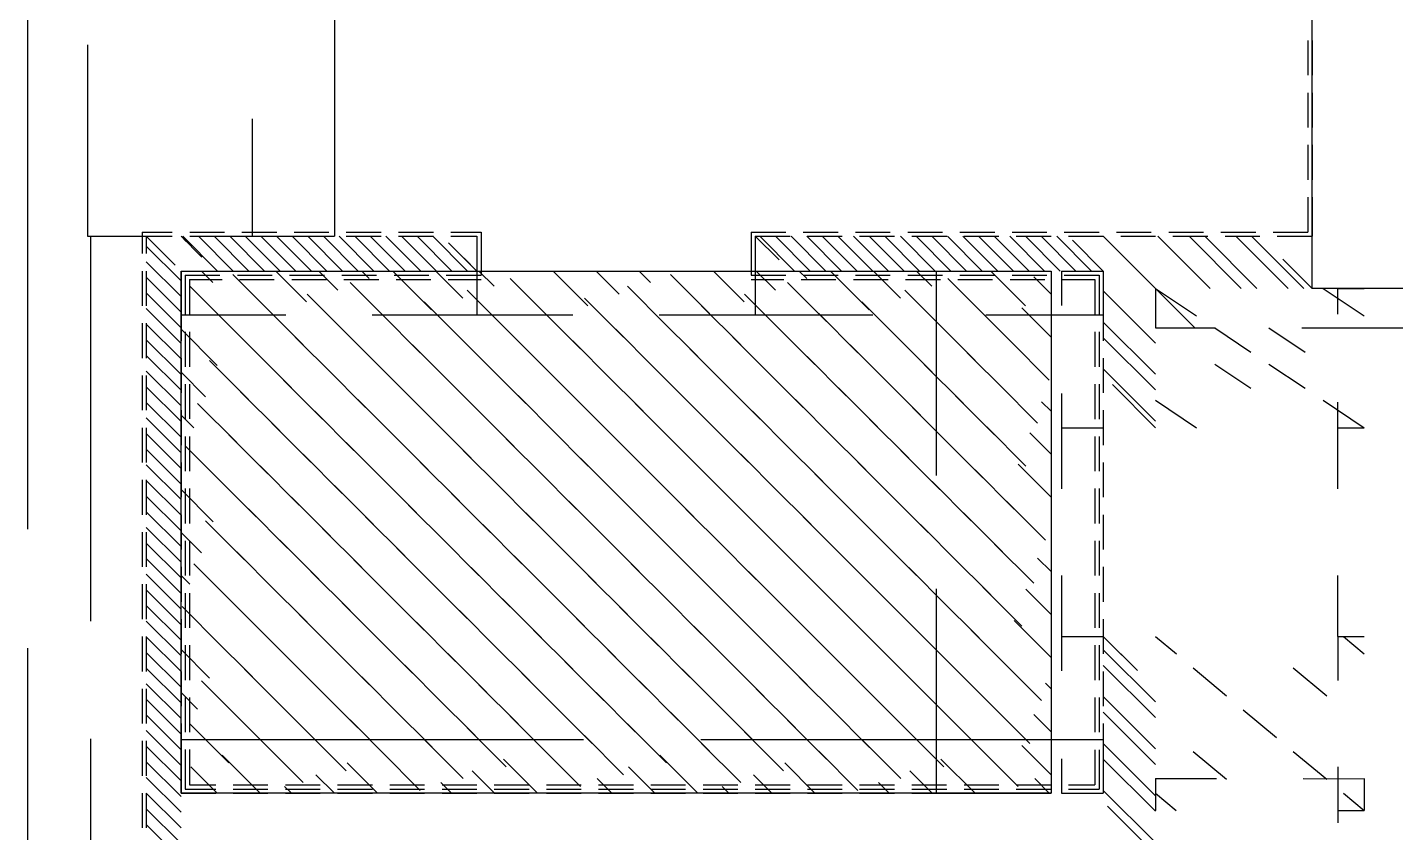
# Model space of a CAD drawing. Header units: metres. Extents: x -20.8 to 16.7, y -14.9 to 14.7.
# Drawn here: x -14.804 to -10.872, y 3.558 to 5.871 of the extents above; entities that cross this region are included whole.
import ezdxf

# ---------------------------------------------------------------- set-up
doc = ezdxf.new("R2010")
doc.units = ezdxf.units.M
doc.layers.add('CAD_PLAN_WALLS', color=8, linetype='Continuous')

msp = doc.modelspace()

# ---------------------------------------------------------------- linework, layer by layer
at = {"layer": 'CAD_PLAN_WALLS'}
for p, q in [((-11.1116, 5.1212), (-11.1115, 9.4471)), ((-13.9213, 7.1135), (-13.9214, 5.2712)), ((-14.8037, 6.6967), (-14.8038, 4.4293)), ((-14.6306, 5.8208), (-14.6306, 5.2713)), ((-11.1236, 5.8338), (-11.1236, 5.7338)), ((-11.1116, 5.8338), (-11.1116, 5.7338)), ((-11.1236, 5.6838), (-11.1236, 5.5838)), ((-11.1116, 5.6838), (-11.1116, 5.5838)), ((-14.1577, 5.6088), (-14.1578, 5.2712)), ((-11.1236, 5.5338), (-11.1236, 5.4338)), ((-11.1116, 5.5338), (-11.1116, 5.4338)), ((-11.1236, 5.3837), (-11.1236, 5.2832)), ((-11.1116, 5.3837), (-11.1116, 5.2712)), ((-14.6307, 5.2713), (-14.4623, 5.2713)), ((-14.6221, 5.2714), (-14.6221, 4.1649)), ((-14.6221, 5.2713), (-14.4623, 5.2713)), ((-14.4743, 5.2833), (-14.4743, 5.2213)), ((-14.4743, 5.2833), (-14.3873, 5.2833)), ((-14.4623, 5.2713), (-14.3873, 5.2713)), ((-14.4623, 5.2713), (-14.4623, 5.2213)), ((-14.4623, 5.2713), (-14.4239, 5.2329)), ((-14.4623, 5.2713), (-14.379, 5.188)), ((-14.3623, 5.2713), (-14.347, 5.256)), ((-14.3623, 5.2713), (-14.3021, 5.2111)), ((-14.3572, 5.2713), (-14.2571, 5.1713)), ((-14.3373, 5.2833), (-14.2373, 5.2833)), ((-14.3373, 5.2713), (-14.2373, 5.2713)), ((-14.3123, 5.2713), (-13.9213, 5.2713)), ((-14.3123, 5.2713), (-14.2122, 5.1713)), ((-14.2673, 5.2713), (-14.1673, 5.1713)), ((-14.2224, 5.2713), (-14.1224, 5.1713)), ((-14.1872, 5.2833), (-14.0872, 5.2833)), ((-14.1872, 5.2713), (-14.0872, 5.2713)), ((-14.1872, 5.2713), (-14.1577, 5.2713)), ((-14.1775, 5.2713), (-14.0775, 5.1713)), ((-14.1326, 5.2713), (-14.0326, 5.1713)), ((-14.0877, 5.2713), (-13.9877, 5.1713)), ((-14.0428, 5.2713), (-13.9428, 5.1713)), ((-14.0372, 5.2833), (-13.9372, 5.2833)), ((-14.0372, 5.2713), (-13.9372, 5.2713)), ((-13.9979, 5.2713), (-13.8979, 5.1713)), ((-13.953, 5.2713), (-13.8529, 5.1713)), ((-13.9081, 5.2713), (-13.808, 5.1713)), ((-13.8872, 5.2833), (-13.7872, 5.2833)), ((-13.8872, 5.2713), (-13.7872, 5.2713)), ((-13.8631, 5.2713), (-13.7631, 5.1713)), ((-13.8182, 5.2713), (-13.7182, 5.1713)), ((-13.7733, 5.2713), (-13.6733, 5.1713)), ((-13.7371, 5.2833), (-13.6371, 5.2833)), ((-13.7371, 5.2713), (-13.6371, 5.2713)), ((-13.7284, 5.2713), (-13.6284, 5.1713)), ((-13.6835, 5.2713), (-13.5835, 5.1713)), ((-13.6386, 5.2713), (-13.5386, 5.1713)), ((-13.5871, 5.2833), (-13.5001, 5.2833)), ((-13.5871, 5.2713), (-13.5121, 5.2713)), ((-13.5121, 5.2713), (-13.5121, 5.1713)), ((-13.5001, 5.2833), (-13.5001, 5.1593)), ((-12.7239, 5.2833), (-12.7239, 5.1593)), ((-12.7239, 5.2833), (-12.6239, 5.2833)), ((-12.7119, 5.2713), (-12.6119, 5.2713)), ((-12.7119, 5.2713), (-12.7119, 5.1713)), ((-12.7119, 5.2712), (-12.6886, 5.248)), ((-12.7119, 5.2712), (-12.6437, 5.2031)), ((-12.6988, 5.2712), (-12.5988, 5.1712)), ((-12.6539, 5.2712), (-12.5539, 5.1712)), ((-12.609, 5.2712), (-12.509, 5.1712)), ((-12.5739, 5.2833), (-12.4739, 5.2833)), ((-12.5641, 5.2712), (-12.4641, 5.1712)), ((-12.5619, 5.2713), (-12.4619, 5.2713)), ((-12.5192, 5.2712), (-12.4192, 5.1712)), ((-12.4743, 5.2712), (-12.3743, 5.1712)), ((-12.4294, 5.2712), (-12.3294, 5.1712)), ((-12.4239, 5.2833), (-12.3238, 5.2833)), ((-12.4119, 5.2713), (-12.3118, 5.2713)), ((-12.3845, 5.2712), (-12.2844, 5.1712)), ((-12.3396, 5.2712), (-12.2395, 5.1712)), ((-12.2946, 5.2712), (-12.1946, 5.1712)), ((-12.2738, 5.2833), (-12.1738, 5.2833)), ((-12.2618, 5.2712), (-12.1618, 5.2712)), ((-12.2497, 5.2712), (-12.1497, 5.1712)), ((-12.2048, 5.2712), (-12.1048, 5.1712)), ((-12.1599, 5.2712), (-12.0599, 5.1712)), ((-12.1238, 5.2832), (-12.0238, 5.2832)), ((-12.115, 5.2712), (-12.015, 5.1712)), ((-12.1118, 5.2712), (-12.0118, 5.2712)), ((-12.0701, 5.2712), (-11.9701, 5.1712)), ((-12.0252, 5.2712), (-11.9252, 5.1712)), ((-11.9803, 5.2712), (-11.8802, 5.1712)), ((-11.9738, 5.2832), (-11.8737, 5.2832)), ((-11.9618, 5.2712), (-11.8617, 5.2712)), ((-11.9354, 5.2712), (-11.8353, 5.1712)), ((-11.8904, 5.2712), (-11.7904, 5.1712)), ((-11.8455, 5.2712), (-11.7455, 5.1712)), ((-11.8237, 5.2832), (-11.7237, 5.2832)), ((-11.8117, 5.2712), (-11.7117, 5.2712)), ((-11.7117, 5.2712), (-11.5847, 5.1442)), ((-11.7117, 5.2712), (-11.4499, 5.0094)), ((-11.7117, 5.2712), (-11.6745, 5.234)), ((-11.7117, 5.2712), (-11.5397, 5.0993)), ((-11.6737, 5.2832), (-11.5737, 5.2832)), ((-11.6617, 5.2712), (-11.5617, 5.2712)), ((-11.555, 5.2712), (-11.405, 5.1212)), ((-11.5237, 5.2832), (-11.4236, 5.2832)), ((-11.5117, 5.2712), (-11.4116, 5.2712)), ((-11.4652, 5.2712), (-11.3152, 5.1212)), ((-11.4203, 5.2712), (-11.2703, 5.1212)), ((-11.3736, 5.2832), (-11.2736, 5.2832)), ((-11.3616, 5.2712), (-11.2616, 5.2712)), ((-11.3305, 5.2712), (-11.1805, 5.1212)), ((-11.2856, 5.2712), (-11.1355, 5.1212)), ((-11.2236, 5.2832), (-11.1236, 5.2832)), ((-11.2116, 5.2712), (-11.1116, 5.2712)), ((-14.4623, 5.2431), (-14.3623, 5.1431)), ((-13.5937, 5.2528), (-13.5121, 5.1713)), ((-11.8006, 5.2601), (-11.7117, 5.1712)), ((-14.4623, 5.1982), (-14.3623, 5.0982)), ((-13.5488, 5.2079), (-13.5121, 5.1713)), ((-11.7557, 5.2152), (-11.7117, 5.1712)), ((-11.1957, 5.2054), (-11.1116, 5.1212)), ((-14.4743, 5.1713), (-14.4743, 5.0713)), ((-14.4623, 5.1713), (-14.4623, 5.0713)), ((-14.4623, 5.1533), (-14.3623, 5.0533)), ((-14.3623, 5.1713), (-14.3623, 5.1213)), ((-14.3623, 5.1713), (-14.2623, 5.1713)), ((-14.3623, 5.1713), (-14.3623, 5.0457)), ((-14.3623, 5.1713), (-11.8617, 5.1712)), ((-14.3623, 3.671), (-14.3623, 5.1713)), ((-14.3503, 5.1593), (-14.2503, 5.1593)), ((-14.3503, 5.1593), (-14.3503, 5.0463)), ((-14.3503, 5.1593), (-14.2503, 5.1593)), ((-14.3503, 5.1593), (-14.3503, 5.0463)), ((-14.3032, 5.1713), (-14.2707, 5.1388)), ((-14.2134, 5.1612), (-14.1011, 5.049)), ((-14.2123, 5.1713), (-14.1122, 5.1713)), ((-14.2002, 5.1593), (-14.1002, 5.1593)), ((-14.2002, 5.1593), (-14.1002, 5.1593)), ((-14.0899, 5.1713), (-14.0013, 5.0826)), ((-14.0622, 5.1713), (-13.9622, 5.1713)), ((-14.0502, 5.1593), (-13.9502, 5.1593)), ((-14.0502, 5.1593), (-13.9502, 5.1593)), ((-13.9664, 5.1713), (-13.9114, 5.1163)), ((-13.9122, 5.1713), (-13.8122, 5.1713)), ((-13.9002, 5.1593), (-13.8002, 5.1593)), ((-13.9002, 5.1593), (-13.8002, 5.1593)), ((-13.8429, 5.1713), (-13.8216, 5.15)), ((-13.7622, 5.1713), (-13.6621, 5.1713)), ((-13.7531, 5.1713), (-13.642, 5.0602)), ((-13.7501, 5.1593), (-13.6501, 5.1593)), ((-13.7501, 5.1593), (-13.6501, 5.1593)), ((-13.6296, 5.1713), (-13.5522, 5.0938)), ((-13.6121, 5.1713), (-13.5121, 5.1713)), ((-13.6001, 5.1593), (-13.5001, 5.1593)), ((-13.6001, 5.1593), (-13.5001, 5.1593)), ((-13.5121, 5.1713), (-13.5121, 5.0457)), ((-13.5121, 5.1713), (-13.5121, 5.0457)), ((-13.5061, 5.1713), (-13.4623, 5.1275)), ((-13.2927, 5.1713), (-13.1929, 5.0714)), ((-13.1692, 5.1713), (-13.103, 5.1051)), ((-13.0457, 5.1713), (-13.0132, 5.1387)), ((-12.9559, 5.1612), (-12.8436, 5.0489)), ((-12.8324, 5.1712), (-12.7438, 5.0826)), ((-12.7239, 5.1593), (-12.6239, 5.1593)), ((-12.7239, 5.1593), (-12.6239, 5.1593)), ((-12.7119, 5.1713), (-12.6119, 5.1713)), ((-12.7119, 5.1712), (-12.7119, 5.0457)), ((-12.7119, 5.1712), (-12.7119, 5.0457)), ((-12.7089, 5.1712), (-12.6539, 5.1163)), ((-12.5854, 5.1712), (-12.5641, 5.15)), ((-12.5739, 5.1593), (-12.4739, 5.1593)), ((-12.5739, 5.1593), (-12.4739, 5.1593)), ((-12.5619, 5.1713), (-12.4619, 5.1713)), ((-12.4956, 5.1712), (-12.3845, 5.0601)), ((-12.4239, 5.1592), (-12.3238, 5.1592)), ((-12.4239, 5.1592), (-12.3238, 5.1592)), ((-12.4119, 5.1713), (-12.3118, 5.1712)), ((-12.3721, 5.1712), (-12.2946, 5.0938)), ((-12.2738, 5.1592), (-12.1738, 5.1592)), ((-12.2738, 5.1592), (-12.1738, 5.1592)), ((-12.2618, 5.1712), (-12.1618, 5.1712)), ((-12.2486, 5.1712), (-12.2048, 5.1275)), ((-12.1924, 5.1713), (-12.1924, 4.5836)), ((-12.1924, 5.1712), (-11.8617, 5.1712)), ((-12.1238, 5.1592), (-12.0238, 5.1592)), ((-12.1238, 5.1592), (-12.0238, 5.1592)), ((-12.1118, 5.1712), (-12.0118, 5.1712)), ((-12.0352, 5.1712), (-11.9354, 5.0714)), ((-11.9738, 5.1592), (-11.8737, 5.1592)), ((-11.9738, 5.1592), (-11.8737, 5.1592)), ((-11.9618, 5.1712), (-11.8617, 5.1712)), ((-11.9117, 5.155), (-11.8617, 5.105)), ((-11.8617, 5.1712), (-11.8618, 3.6709)), ((-11.8318, 5.1712), (-11.7596, 5.1712)), ((-11.8317, 5.1713), (-11.8317, 5.0726)), ((-11.8237, 5.1592), (-11.7237, 5.1592)), ((-11.8237, 5.1592), (-11.7237, 5.1592)), ((-11.8117, 5.1712), (-11.7117, 5.1712)), ((-11.7237, 5.1592), (-11.7237, 5.0462)), ((-11.7237, 5.1592), (-11.7237, 5.0462)), ((-11.7117, 5.1712), (-11.7117, 5.1212)), ((-11.7117, 5.1712), (-11.7117, 5.0456)), ((-11.1508, 5.1604), (-11.1116, 5.1212)), ((-14.3383, 5.1473), (-14.3383, 5.0463)), ((-14.3383, 5.1473), (-14.2443, 5.1473)), ((-14.3369, 5.1276), (-14.2246, 5.0153)), ((-14.1942, 5.1473), (-14.0942, 5.1473)), ((-14.0442, 5.1473), (-13.9442, 5.1473)), ((-13.8942, 5.1473), (-13.7942, 5.1473)), ((-13.8766, 5.1388), (-13.7643, 5.0265)), ((-13.7441, 5.1473), (-13.6441, 5.1473)), ((-13.5941, 5.1473), (-13.5001, 5.1473)), ((-13.5397, 5.1163), (-13.4275, 5.004)), ((-13.4162, 5.15), (-13.304, 5.0377)), ((-13.0794, 5.1275), (-12.9671, 5.0152)), ((-12.7239, 5.1473), (-12.6299, 5.1473)), ((-12.6191, 5.1387), (-12.5068, 5.0265)), ((-12.5799, 5.1473), (-12.4799, 5.1473)), ((-12.4299, 5.1472), (-12.3298, 5.1472)), ((-12.2822, 5.1163), (-12.17, 5.004)), ((-12.2798, 5.1472), (-12.1798, 5.1472)), ((-12.1587, 5.15), (-12.0465, 5.0377)), ((-12.1298, 5.1472), (-12.0298, 5.1472)), ((-11.9798, 5.1472), (-11.8797, 5.1472)), ((-11.8297, 5.1472), (-11.7357, 5.1472)), ((-11.7357, 5.1472), (-11.7357, 5.0462)), ((-11.7117, 5.1146), (-11.5617, 4.9645)), ((-11.5617, 5.1212), (-11.4436, 5.0425)), ((-11.5617, 5.1212), (-11.5617, 5.0082)), ((-10.8115, 5.1212), (-11.1116, 5.1212)), ((-11.0795, 5.1212), (-10.9615, 5.0425)), ((-11.0385, 5.1212), (-10.9615, 5.1212)), ((-11.0385, 5.1212), (-11.0385, 5.0476)), ((-14.4623, 5.1084), (-14.3623, 5.0084)), ((-14.0001, 5.1051), (-13.8878, 4.9928)), ((-13.6633, 5.0826), (-13.551, 4.9703)), ((-13.2029, 5.0938), (-13.0906, 4.9816)), ((-12.7426, 5.1051), (-12.6303, 4.9928)), ((-12.4057, 5.0826), (-12.2935, 4.9703)), ((-14.4623, 5.0635), (-14.3623, 4.9635)), ((-14.3623, 5.0713), (-14.3623, 4.9712)), ((-14.3623, 5.0458), (-14.0614, 5.0458)), ((-14.2471, 5.0377), (-14.1348, 4.9254)), ((-14.1236, 5.0714), (-14.0113, 4.9591)), ((-13.8129, 5.0457), (-13.512, 5.0457)), ((-13.7868, 5.0489), (-13.6745, 4.9367)), ((-13.5121, 5.0457), (-13.2362, 5.0457)), ((-13.3264, 5.0602), (-13.2141, 4.9479)), ((-12.9896, 5.0377), (-12.8773, 4.9254)), ((-12.9878, 5.0457), (-12.7119, 5.0457)), ((-12.8661, 5.0714), (-12.7538, 4.9591)), ((-12.712, 5.0457), (-12.3744, 5.0457)), ((-12.5292, 5.0489), (-12.417, 4.9366)), ((-12.0689, 5.0601), (-11.9566, 4.9478)), ((-12.0492, 5.0457), (-11.7116, 5.0457)), ((-11.9454, 5.0652), (-11.8617, 4.9815)), ((-11.7117, 5.0712), (-11.7117, 4.9712)), ((-14.4743, 5.0212), (-14.4743, 4.9212)), ((-14.4623, 5.0212), (-14.4623, 4.9212)), ((-14.4623, 5.0186), (-14.3623, 4.9186)), ((-14.3623, 5.004), (-14.2583, 4.9001)), ((-14.3503, 4.9963), (-14.3503, 4.8962)), ((-14.3503, 4.9963), (-14.3503, 4.8962)), ((-14.3383, 4.9963), (-14.3383, 4.8962)), ((-13.9103, 5.0153), (-13.798, 4.903)), ((-13.4499, 5.0265), (-13.3377, 4.9142)), ((-13.1131, 5.004), (-13.0008, 4.8917)), ((-12.6528, 5.0152), (-12.5405, 4.903)), ((-12.1924, 5.0264), (-12.0801, 4.9142)), ((-11.7357, 4.9962), (-11.7357, 4.8962)), ((-11.7237, 4.9962), (-11.7237, 4.8962)), ((-11.7237, 4.9962), (-11.7237, 4.8962)), ((-11.7117, 5.0247), (-11.5617, 4.8747)), ((-11.5617, 5.0082), (-11.3889, 5.0082)), ((-11.3916, 5.0078), (-11.2876, 4.9385)), ((-11.2356, 5.0078), (-11.1316, 4.9385)), ((-11.1415, 5.0082), (-10.8114, 5.0082)), ((-14.4623, 4.9737), (-14.3623, 4.8736)), ((-14.0338, 4.9816), (-13.9215, 4.8693)), ((-13.6969, 4.9591), (-13.5847, 4.8468)), ((-13.5734, 4.9928), (-13.4612, 4.8805)), ((-13.2366, 4.9703), (-13.1243, 4.8581)), ((-12.7763, 4.9816), (-12.664, 4.8693)), ((-12.4394, 4.9591), (-12.3272, 4.8468)), ((-12.3159, 4.9928), (-12.2036, 4.8805)), ((-11.9791, 4.9703), (-11.8668, 4.858)), ((-11.7117, 4.9798), (-11.5617, 4.8298)), ((-14.4623, 4.9288), (-14.3623, 4.8287)), ((-14.3623, 4.9212), (-14.3623, 4.8212)), ((-14.1573, 4.9479), (-14.045, 4.8356)), ((-13.8204, 4.9254), (-13.7082, 4.8132)), ((-13.3601, 4.9367), (-13.2478, 4.8244)), ((-12.8998, 4.9479), (-12.7875, 4.8356)), ((-12.5629, 4.9254), (-12.4507, 4.8131)), ((-12.1026, 4.9366), (-11.9903, 4.8243)), ((-11.7117, 4.9212), (-11.7117, 4.8211)), ((-14.4623, 4.8838), (-14.3623, 4.7838)), ((-14.3623, 4.8805), (-14.292, 4.8103)), ((-14.2808, 4.9142), (-14.1685, 4.8019)), ((-13.944, 4.8918), (-13.8317, 4.7795)), ((-13.4836, 4.903), (-13.3713, 4.7907)), ((-13.1468, 4.8805), (-13.0345, 4.7682)), ((-13.0233, 4.9142), (-12.911, 4.8019)), ((-12.6864, 4.8917), (-12.5742, 4.7794)), ((-12.2261, 4.9029), (-12.1138, 4.7907)), ((-11.7117, 4.89), (-11.5617, 4.74)), ((-11.3916, 4.9038), (-11.2876, 4.8345)), ((-11.2356, 4.9038), (-11.1316, 4.8345)), ((-14.4743, 4.8712), (-14.4743, 4.7712)), ((-14.4623, 4.8712), (-14.4623, 4.7712)), ((-14.4623, 4.8389), (-14.3623, 4.7389)), ((-14.3503, 4.8462), (-14.3503, 4.7462)), ((-14.3503, 4.8462), (-14.3503, 4.7462)), ((-14.3383, 4.8462), (-14.3383, 4.7462)), ((-14.0675, 4.8581), (-13.9552, 4.7458)), ((-13.6071, 4.8693), (-13.4948, 4.757)), ((-13.2703, 4.8468), (-13.158, 4.7345)), ((-12.8099, 4.858), (-12.6977, 4.7458)), ((-12.3496, 4.8693), (-12.2373, 4.757)), ((-12.0128, 4.8468), (-11.9005, 4.7345)), ((-11.7357, 4.8461), (-11.7357, 4.7461)), ((-11.7237, 4.8461), (-11.7237, 4.7461)), ((-11.7237, 4.8461), (-11.7237, 4.7461)), ((-11.6856, 4.8451), (-11.5617, 4.7211)), ((-14.191, 4.8244), (-14.0787, 4.7121)), ((-13.8541, 4.8019), (-13.7419, 4.6897)), ((-13.7306, 4.8356), (-13.6184, 4.7233)), ((-13.3938, 4.8132), (-13.2815, 4.7009)), ((-12.9335, 4.8244), (-12.8212, 4.7121)), ((-12.5966, 4.8019), (-12.4843, 4.6896)), ((-12.4731, 4.8356), (-12.3608, 4.7233)), ((-12.1363, 4.8131), (-12.024, 4.7008)), ((-11.8318, 4.8197), (-11.8318, 4.7211)), ((-11.5617, 4.7998), (-11.4437, 4.7211)), ((-11.0796, 4.7998), (-10.9615, 4.7211)), ((-14.4623, 4.794), (-14.3623, 4.694)), ((-14.3623, 4.7712), (-14.3623, 4.6712)), ((-14.3145, 4.7907), (-14.2022, 4.6784)), ((-13.9776, 4.7683), (-13.8654, 4.656)), ((-13.5173, 4.7795), (-13.405, 4.6672)), ((-13.057, 4.7907), (-12.9447, 4.6784)), ((-12.7201, 4.7682), (-12.6079, 4.6559)), ((-12.2598, 4.7794), (-12.1475, 4.6672)), ((-11.8893, 4.7957), (-11.8617, 4.7682)), ((-11.7117, 4.7711), (-11.7117, 4.6711)), ((-11.0385, 4.7947), (-11.0385, 4.7211)), ((-14.4743, 4.7212), (-14.4743, 4.6212)), ((-14.4623, 4.7491), (-14.3623, 4.6491)), ((-14.4623, 4.7212), (-14.4623, 4.6212)), ((-14.3623, 4.757), (-14.3257, 4.7204)), ((-14.1011, 4.7346), (-13.9889, 4.6223)), ((-13.6408, 4.7458), (-13.5285, 4.6335)), ((-13.304, 4.7233), (-13.1917, 4.611)), ((-13.1805, 4.757), (-13.0682, 4.6447)), ((-12.8436, 4.7345), (-12.7314, 4.6223)), ((-12.3833, 4.7458), (-12.271, 4.6335)), ((-12.0465, 4.7233), (-11.9342, 4.611)), ((-11.8318, 4.7212), (-11.8318, 4.5455)), ((-11.8318, 4.7211), (-11.7117, 4.7211)), ((-11.8318, 4.7211), (-11.7117, 4.7211)), ((-11.5958, 4.7553), (-11.5617, 4.7211)), ((-11.0385, 4.7212), (-11.0385, 4.5455)), ((-11.0385, 4.7211), (-10.9615, 4.7211)), ((-11.0385, 4.7211), (-10.9615, 4.7211)), ((-14.4623, 4.7042), (-14.3623, 4.6042)), ((-14.3503, 4.6962), (-14.3503, 4.5962)), ((-14.3503, 4.6962), (-14.3503, 4.5962)), ((-14.3383, 4.6962), (-14.3383, 4.5962)), ((-14.2247, 4.7009), (-14.1124, 4.5886)), ((-13.7643, 4.7121), (-13.652, 4.5998)), ((-13.4275, 4.6896), (-13.3152, 4.5774)), ((-12.9671, 4.7009), (-12.8549, 4.5886)), ((-12.5068, 4.7121), (-12.3945, 4.5998)), ((-12.17, 4.6896), (-12.0577, 4.5773)), ((-11.923, 4.7059), (-11.8617, 4.6447)), ((-11.7357, 4.6961), (-11.7357, 4.5961)), ((-11.7237, 4.6961), (-11.7237, 4.5961)), ((-11.7237, 4.6961), (-11.7237, 4.5961)), ((-14.4623, 4.6593), (-14.3623, 4.5593)), ((-14.3482, 4.6672), (-14.2359, 4.5549)), ((-14.0113, 4.6447), (-13.8991, 4.5325)), ((-13.8878, 4.6784), (-13.7755, 4.5661)), ((-13.551, 4.656), (-13.4387, 4.5437)), ((-13.0906, 4.6672), (-12.9784, 4.5549)), ((-12.7538, 4.6447), (-12.6415, 4.5324)), ((-12.6303, 4.6784), (-12.518, 4.5661)), ((-12.2935, 4.6559), (-12.1812, 4.5437)), ((-14.4623, 4.6144), (-14.3623, 4.5144)), ((-14.3623, 4.6212), (-14.3623, 4.5212)), ((-14.1348, 4.6111), (-14.0226, 4.4988)), ((-13.6745, 4.6223), (-13.5622, 4.51)), ((-13.2142, 4.6335), (-13.1019, 4.5212)), ((-12.8773, 4.611), (-12.765, 4.4988)), ((-12.417, 4.6223), (-12.3047, 4.51)), ((-11.9566, 4.6161), (-11.8617, 4.5212)), ((-11.7117, 4.6211), (-11.7117, 4.5211)), ((-14.4743, 4.5711), (-14.4743, 4.4711)), ((-14.4623, 4.5711), (-14.4623, 4.4711)), ((-14.4623, 4.5695), (-14.3623, 4.4694)), ((-14.2583, 4.5774), (-14.1461, 4.4651)), ((-13.798, 4.5886), (-13.6857, 4.4763)), ((-13.4612, 4.5661), (-13.3489, 4.4539)), ((-13.3377, 4.5998), (-13.2254, 4.4875)), ((-13.0008, 4.5774), (-12.8886, 4.4651)), ((-12.5405, 4.5886), (-12.4282, 4.4763)), ((-12.2037, 4.5661), (-12.0914, 4.4538)), ((-12.0801, 4.5998), (-11.9679, 4.4875)), ((-14.4623, 4.5246), (-14.3623, 4.4245)), ((-14.3623, 4.5437), (-14.2696, 4.451)), ((-14.3503, 4.5462), (-14.3503, 4.4461)), ((-14.3503, 4.5462), (-14.3503, 4.4461)), ((-14.3383, 4.5462), (-14.3383, 4.4461)), ((-13.9215, 4.5549), (-13.8092, 4.4426)), ((-13.5847, 4.5325), (-13.4724, 4.4202)), ((-13.1243, 4.5437), (-13.0121, 4.4314)), ((-12.664, 4.5549), (-12.5517, 4.4426)), ((-12.3272, 4.5324), (-12.2149, 4.4201)), ((-11.7357, 4.5461), (-11.7357, 4.4461)), ((-11.7237, 4.5461), (-11.7237, 4.4461)), ((-11.7237, 4.5461), (-11.7237, 4.4461)), ((-14.1685, 4.4876), (-14.0562, 4.3753)), ((-14.045, 4.5212), (-13.9327, 4.409)), ((-13.7082, 4.4988), (-13.5959, 4.3865)), ((-13.2478, 4.51), (-13.1356, 4.3977)), ((-12.911, 4.4875), (-12.7987, 4.3753)), ((-12.7875, 4.5212), (-12.6752, 4.4089)), ((-12.4507, 4.4987), (-12.3384, 4.3865)), ((-11.9903, 4.51), (-11.8781, 4.3977)), ((-14.4623, 4.4796), (-14.3623, 4.3796)), ((-14.3623, 4.4711), (-14.3623, 4.3711)), ((-14.292, 4.4539), (-14.1798, 4.3416)), ((-13.8317, 4.4651), (-13.7194, 4.3528)), ((-13.3713, 4.4763), (-13.2591, 4.364)), ((-13.0345, 4.4539), (-12.9222, 4.3416)), ((-12.5742, 4.4651), (-12.4619, 4.3528)), ((-12.1138, 4.4763), (-12.0016, 4.364)), ((-11.7117, 4.4711), (-11.7117, 4.371)), ((-14.4743, 4.4211), (-14.4743, 4.3211)), ((-14.4623, 4.4347), (-14.3623, 4.3347)), ((-14.4623, 4.4211), (-14.4623, 4.3211)), ((-14.3623, 4.4202), (-14.3033, 4.3612)), ((-13.9552, 4.4314), (-13.8429, 4.3191)), ((-13.6184, 4.409), (-13.5061, 4.2967)), ((-13.4949, 4.4426), (-13.3826, 4.3304)), ((-13.158, 4.4202), (-13.0457, 4.3079)), ((-12.6977, 4.4314), (-12.5854, 4.3191)), ((-12.3608, 4.4089), (-12.2486, 4.2966)), ((-12.2373, 4.4426), (-12.1251, 4.3303)), ((-14.4623, 4.3898), (-14.3623, 4.2898)), ((-14.3503, 4.3961), (-14.3503, 4.2961)), ((-14.3503, 4.3961), (-14.3503, 4.2961)), ((-14.3383, 4.3961), (-14.3383, 4.2961)), ((-14.0787, 4.3977), (-13.9664, 4.2855)), ((-13.7419, 4.3753), (-13.6296, 4.263)), ((-13.2815, 4.3865), (-13.1693, 4.2742)), ((-12.8212, 4.3977), (-12.7089, 4.2854)), ((-12.4844, 4.3752), (-12.3721, 4.263)), ((-12.024, 4.3865), (-11.9117, 4.2742)), ((-11.7357, 4.396), (-11.7357, 4.296)), ((-11.7237, 4.396), (-11.7237, 4.296)), ((-11.7237, 4.396), (-11.7237, 4.296)), ((-14.4623, 4.3449), (-14.3623, 4.2449)), ((-14.3257, 4.3304), (-14.2134, 4.2181)), ((-14.2022, 4.3641), (-14.0899, 4.2518)), ((-13.8654, 4.3416), (-13.7531, 4.2293)), ((-13.405, 4.3528), (-13.2928, 4.2405)), ((-13.0682, 4.3303), (-12.9559, 4.2181)), ((-12.9447, 4.364), (-12.8324, 4.2517)), ((-12.6079, 4.3416), (-12.4956, 4.2293)), ((-12.1475, 4.3528), (-12.0352, 4.2405)), ((-11.9005, 4.3466), (-11.8617, 4.3079)), ((-14.4623, 4.3), (-14.3623, 4.2)), ((-14.3623, 4.3211), (-14.3623, 4.2211)), ((-14.3623, 4.2967), (-14.3369, 4.2713)), ((-13.9889, 4.3079), (-13.8766, 4.1956)), ((-13.5285, 4.3191), (-13.4163, 4.2068)), ((-13.1917, 4.2967), (-13.0794, 4.1844)), ((-12.7314, 4.3079), (-12.6191, 4.1956)), ((-12.271, 4.3191), (-12.1588, 4.2068)), ((-11.8318, 4.2966), (-11.8318, 4.1209)), ((-11.7117, 4.321), (-11.7117, 4.221)), ((-11.0385, 4.2966), (-11.0385, 4.1209)), ((-14.4743, 4.2711), (-14.4743, 4.1711)), ((-14.4623, 4.2711), (-14.4623, 4.1711)), ((-14.4623, 4.2551), (-14.3623, 4.1551)), ((-14.1124, 4.2742), (-14.0001, 4.162)), ((-13.7756, 4.2518), (-13.6633, 4.1395)), ((-13.652, 4.2854), (-13.5398, 4.1732)), ((-13.3152, 4.263), (-13.2029, 4.1507)), ((-12.8549, 4.2742), (-12.7426, 4.1619)), ((-12.518, 4.2517), (-12.4058, 4.1395)), ((-12.3945, 4.2854), (-12.2823, 4.1731)), ((-12.1924, 4.2585), (-12.1924, 3.6708)), ((-12.0577, 4.263), (-11.9454, 4.1507)), ((-11.9342, 4.2568), (-11.8617, 4.1844)), ((-14.4623, 4.2102), (-14.3623, 4.1102)), ((-14.3503, 4.2461), (-14.3503, 4.1461)), ((-14.3503, 4.2461), (-14.3503, 4.1461)), ((-14.3383, 4.2461), (-14.3383, 4.1461)), ((-14.2359, 4.2406), (-14.1236, 4.1283)), ((-13.8991, 4.2181), (-13.7868, 4.1058)), ((-13.4387, 4.2293), (-13.3264, 4.117)), ((-12.9784, 4.2405), (-12.8661, 4.1282)), ((-12.6415, 4.2181), (-12.5293, 4.1058)), ((-12.1812, 4.2293), (-12.0689, 4.117)), ((-11.7358, 4.246), (-11.7358, 4.146)), ((-11.7238, 4.246), (-11.7238, 4.146)), ((-11.7237, 4.246), (-11.7237, 4.146)), ((-14.3623, 4.1711), (-14.3623, 4.0711)), ((-14.3594, 4.2069), (-14.2471, 4.0946)), ((-14.0226, 4.1844), (-13.9103, 4.0721)), ((-13.5622, 4.1956), (-13.45, 4.0833)), ((-13.2254, 4.1732), (-13.1131, 4.0609)), ((-13.1019, 4.2068), (-12.9896, 4.0946)), ((-12.7651, 4.1844), (-12.6528, 4.0721)), ((-12.3047, 4.1956), (-12.1924, 4.0833)), ((-11.7117, 4.171), (-11.7117, 4.071)), ((-14.4623, 4.1653), (-14.3623, 4.0652)), ((-14.1461, 4.1507), (-14.0338, 4.0384)), ((-13.6857, 4.1619), (-13.5735, 4.0497)), ((-13.3489, 4.1395), (-13.2366, 4.0272)), ((-12.8886, 4.1507), (-12.7763, 4.0384)), ((-12.4282, 4.1619), (-12.3159, 4.0496)), ((-12.0914, 4.1395), (-11.9791, 4.0272)), ((-11.9679, 4.167), (-11.8618, 4.0608)), ((-14.4743, 4.121), (-14.4743, 4.021)), ((-14.4623, 4.121), (-14.4623, 4.021)), ((-14.4623, 4.1204), (-14.3623, 4.0203)), ((-14.3503, 4.0961), (-14.3503, 3.996)), ((-14.3503, 4.0961), (-14.3503, 3.996)), ((-14.3383, 4.0961), (-14.3383, 3.996)), ((-14.2696, 4.117), (-14.1573, 4.0048)), ((-13.9327, 4.0946), (-13.8205, 3.9823)), ((-13.8092, 4.1283), (-13.697, 4.016)), ((-13.4724, 4.1058), (-13.3601, 3.9935)), ((-13.0121, 4.117), (-12.8998, 4.0047)), ((-12.6752, 4.0946), (-12.563, 3.9823)), ((-12.5517, 4.1282), (-12.4395, 4.016)), ((-12.2149, 4.1058), (-12.1026, 3.9935)), ((-11.8318, 4.121), (-11.7117, 4.121)), ((-11.8318, 4.121), (-11.7117, 4.121)), ((-11.8318, 4.121), (-11.8318, 4.0224)), ((-11.7358, 4.096), (-11.7358, 3.996)), ((-11.7238, 4.096), (-11.7238, 3.996)), ((-11.7237, 4.096), (-11.7237, 3.996)), ((-11.7117, 4.121), (-11.6586, 4.0679)), ((-11.7117, 4.121), (-11.6137, 4.023)), ((-11.5617, 4.121), (-11.5017, 4.071)), ((-11.0381, 4.121), (-10.9616, 4.121)), ((-11.038, 4.121), (-11.038, 3.9951)), ((-11.0215, 4.121), (-10.9616, 4.071)), ((-14.8038, 4.0878), (-14.8039, 1.8205)), ((-14.4623, 4.0754), (-14.3623, 3.9754)), ((-14.3623, 4.0834), (-14.2808, 4.0019)), ((-14.0563, 4.0609), (-13.944, 3.9486)), ((-13.5959, 4.0721), (-13.4836, 3.9598)), ((-13.1356, 4.0833), (-13.0233, 3.9711)), ((-12.7987, 4.0609), (-12.6865, 3.9486)), ((-12.3384, 4.0721), (-12.2261, 3.9598)), ((-11.7117, 4.0832), (-11.5617, 3.9331)), ((-14.4623, 4.0305), (-14.3623, 3.9305)), ((-14.3623, 4.021), (-14.3623, 3.921)), ((-14.1798, 4.0272), (-14.0675, 3.9149)), ((-13.7194, 4.0384), (-13.6071, 3.9262)), ((-13.3826, 4.016), (-13.2703, 3.9037)), ((-13.2591, 4.0497), (-13.1468, 3.9374)), ((-12.9222, 4.0272), (-12.81, 3.9149)), ((-12.4619, 4.0384), (-12.3496, 3.9261)), ((-12.1251, 4.0159), (-12.0128, 3.9037)), ((-12.0016, 4.0496), (-11.8893, 3.9373)), ((-11.7117, 4.0383), (-11.5617, 3.8882)), ((-11.7117, 4.021), (-11.7117, 3.9209)), ((-11.4537, 4.031), (-11.3577, 3.951)), ((-11.1656, 4.031), (-11.0695, 3.951)), ((-14.4623, 3.9856), (-14.3623, 3.8856)), ((-14.3033, 3.9935), (-14.191, 3.8813)), ((-13.8429, 4.0048), (-13.7307, 3.8925)), ((-13.5061, 3.9823), (-13.3938, 3.87)), ((-13.0458, 3.9935), (-12.9335, 3.8812)), ((-12.5854, 4.0047), (-12.4731, 3.8924)), ((-12.2486, 3.9823), (-12.1363, 3.87)), ((-11.8781, 3.9873), (-11.8618, 3.971)), ((-14.4743, 3.971), (-14.4743, 3.871)), ((-14.4623, 3.971), (-14.4623, 3.871)), ((-14.4623, 3.9407), (-14.3623, 3.8407)), ((-14.3623, 3.9599), (-14.3145, 3.912)), ((-14.3503, 3.946), (-14.3503, 3.846)), ((-14.3503, 3.946), (-14.3503, 3.846)), ((-14.3383, 3.946), (-14.3383, 3.846)), ((-14.0899, 3.9374), (-13.9777, 3.8251)), ((-13.9664, 3.9711), (-13.8542, 3.8588)), ((-13.6296, 3.9486), (-13.5173, 3.8363)), ((-13.1693, 3.9598), (-13.057, 3.8476)), ((-12.8324, 3.9374), (-12.7202, 3.8251)), ((-12.7089, 3.971), (-12.5966, 3.8588)), ((-12.3721, 3.9486), (-12.2598, 3.8363)), ((-11.7358, 3.9459), (-11.7358, 3.8459)), ((-11.7238, 3.9459), (-11.7238, 3.8459)), ((-11.7237, 3.9459), (-11.7237, 3.8459)), ((-11.7117, 3.9484), (-11.5617, 3.7984)), ((-14.4623, 3.8958), (-14.3623, 3.7958)), ((-14.2134, 3.9037), (-14.1012, 3.7914)), ((-13.7531, 3.9149), (-13.6408, 3.8027)), ((-13.2928, 3.9262), (-13.1805, 3.8139)), ((-12.9559, 3.9037), (-12.8437, 3.7914)), ((-12.4956, 3.9149), (-12.3833, 3.8026)), ((-12.0353, 3.9261), (-11.923, 3.8138)), ((-11.9117, 3.8975), (-11.8618, 3.8475)), ((-11.7117, 3.9035), (-11.5617, 3.7535)), ((-11.3096, 3.9109), (-11.2136, 3.8309)), ((-11.3096, 3.9109), (-11.2136, 3.8309)), ((-14.3623, 3.871), (-14.3623, 3.771)), ((-14.337, 3.87), (-14.2247, 3.7578)), ((-13.8766, 3.8813), (-13.7643, 3.769)), ((-13.5398, 3.8588), (-13.4275, 3.7465)), ((-13.4163, 3.8925), (-13.304, 3.7802)), ((-13.0794, 3.87), (-12.9672, 3.7577)), ((-12.6191, 3.8812), (-12.5068, 3.7689)), ((-12.2823, 3.8588), (-12.17, 3.7465)), ((-12.1588, 3.8924), (-12.0465, 3.7802)), ((-11.7117, 3.8709), (-11.7117, 3.7709)), ((-14.6221, 3.8272), (-14.6221, 2.7207)), ((-14.4743, 3.821), (-14.4743, 3.721)), ((-14.4623, 3.8509), (-14.3623, 3.7509)), ((-14.4623, 3.821), (-14.4623, 3.721)), ((-14.3624, 3.825), (-13.2059, 3.825)), ((-14.3623, 3.8251), (-14.3623, 3.671)), ((-14.0001, 3.8476), (-13.8878, 3.7353)), ((-13.6633, 3.8251), (-13.551, 3.7128)), ((-13.2029, 3.8363), (-13.0907, 3.724)), ((-12.8682, 3.825), (-11.7117, 3.825)), ((-12.7426, 3.8475), (-12.6303, 3.7353)), ((-12.4058, 3.8251), (-12.2935, 3.7128)), ((-11.7117, 3.825), (-11.7117, 3.6709)), ((-14.4623, 3.806), (-14.3623, 3.706)), ((-14.3503, 3.796), (-14.3503, 3.6829)), ((-14.3503, 3.796), (-14.3503, 3.6829)), ((-14.3383, 3.796), (-14.3383, 3.695)), ((-14.2441, 3.7802), (-14.1349, 3.6709)), ((-14.1236, 3.8139), (-14.0114, 3.7016)), ((-13.7868, 3.7914), (-13.6745, 3.6791)), ((-13.3265, 3.8026), (-13.2142, 3.6904)), ((-12.9866, 3.7802), (-12.8773, 3.6709)), ((-12.8661, 3.8139), (-12.7538, 3.7016)), ((-12.5293, 3.7914), (-12.417, 3.6791)), ((-12.0689, 3.8026), (-11.9567, 3.6903)), ((-11.9454, 3.8077), (-11.8618, 3.724)), ((-11.7358, 3.7959), (-11.7358, 3.6949)), ((-11.7238, 3.7959), (-11.7238, 3.6829)), ((-11.7237, 3.7959), (-11.7237, 3.6829)), ((-11.7117, 3.8137), (-11.5617, 3.6637)), ((-11.4537, 3.7909), (-11.3577, 3.7108)), ((-11.1656, 3.7909), (-11.0695, 3.7108)), ((-14.4623, 3.7611), (-14.3623, 3.661)), ((-14.3339, 3.7465), (-14.2584, 3.6709)), ((-13.8848, 3.7577), (-13.798, 3.6709)), ((-13.4357, 3.769), (-13.3377, 3.6709)), ((-13.0764, 3.7465), (-13.0008, 3.6709)), ((-12.6273, 3.7577), (-12.5405, 3.6709)), ((-12.1782, 3.7689), (-12.0802, 3.6709)), ((-11.8318, 3.7695), (-11.8318, 3.6708)), ((-11.7117, 3.7688), (-11.5617, 3.6188)), ((-11.038, 3.7468), (-11.038, 3.6208)), ((-14.4623, 3.7162), (-14.3623, 3.6161)), ((-14.3623, 3.721), (-14.3623, 3.6709)), ((-13.9747, 3.7241), (-13.9215, 3.6709)), ((-13.6154, 3.7016), (-13.5847, 3.6709)), ((-13.5255, 3.7353), (-13.4612, 3.6709)), ((-13.1663, 3.7128), (-13.1244, 3.6709)), ((-12.7171, 3.724), (-12.664, 3.6709)), ((-12.3579, 3.7016), (-12.3272, 3.6709)), ((-12.268, 3.7353), (-12.2037, 3.6709)), ((-11.9087, 3.7128), (-11.8668, 3.6709)), ((-11.7117, 3.7209), (-11.7117, 3.6709)), ((-11.5617, 3.7127), (-11.5617, 3.6209)), ((-11.5617, 3.7127), (-11.3861, 3.7127)), ((-11.1372, 3.7127), (-10.9615, 3.7126)), ((-10.9616, 3.7127), (-10.9616, 3.6209)), ((-14.4743, 3.671), (-14.4743, 3.5709)), ((-14.4623, 3.6712), (-14.3623, 3.5712)), ((-14.4623, 3.671), (-14.4623, 3.5709)), ((-11.8618, 3.6709), (-14.3623, 3.671)), ((-14.3623, 3.6709), (-14.2623, 3.6709)), ((-14.3503, 3.6829), (-14.2623, 3.6829)), ((-14.3503, 3.6829), (-14.2623, 3.6829)), ((-14.3383, 3.695), (-14.2623, 3.695)), ((-14.2123, 3.6949), (-14.1123, 3.6949)), ((-14.2123, 3.6829), (-14.1123, 3.6829)), ((-14.2123, 3.6829), (-14.1123, 3.6829)), ((-14.2123, 3.6709), (-14.1123, 3.6709)), ((-14.0645, 3.6904), (-14.045, 3.6709)), ((-14.0623, 3.6949), (-13.9623, 3.6949)), ((-14.0623, 3.6829), (-13.9623, 3.6829)), ((-14.0623, 3.6829), (-13.9622, 3.6829)), ((-14.0623, 3.6709), (-13.9622, 3.6709)), ((-13.9122, 3.6949), (-13.8122, 3.6949)), ((-13.9122, 3.6829), (-13.8122, 3.6829)), ((-13.9122, 3.6829), (-13.8122, 3.6829)), ((-13.9122, 3.6709), (-13.8122, 3.6709)), ((-13.7622, 3.6949), (-13.6622, 3.6949)), ((-13.7622, 3.6829), (-13.6622, 3.6829)), ((-13.7622, 3.6829), (-13.6622, 3.6829)), ((-13.7622, 3.6709), (-13.6622, 3.6709)), ((-13.6122, 3.6949), (-13.5122, 3.6949)), ((-13.6122, 3.6829), (-13.5122, 3.6829)), ((-13.6122, 3.6829), (-13.5121, 3.6829)), ((-13.6122, 3.6709), (-13.5121, 3.6709)), ((-13.4621, 3.6949), (-13.3621, 3.6949)), ((-13.4621, 3.6829), (-13.3621, 3.6829)), ((-13.4621, 3.6829), (-13.3621, 3.6829)), ((-13.4621, 3.6709), (-13.3621, 3.6709)), ((-13.3121, 3.6949), (-13.2121, 3.6949)), ((-13.3121, 3.6829), (-13.2121, 3.6829)), ((-13.3121, 3.6829), (-13.2121, 3.6829)), ((-13.3121, 3.6709), (-13.2121, 3.6709)), ((-13.1621, 3.6949), (-13.0621, 3.6949)), ((-13.1621, 3.6829), (-13.0621, 3.6829)), ((-13.1621, 3.6829), (-13.062, 3.6829)), ((-13.1621, 3.6709), (-13.062, 3.6709)), ((-13.012, 3.6949), (-12.912, 3.6949)), ((-13.012, 3.6829), (-12.912, 3.6829)), ((-13.012, 3.6829), (-12.912, 3.6829)), ((-13.012, 3.6709), (-12.912, 3.6709)), ((-12.862, 3.6949), (-12.762, 3.6949)), ((-12.862, 3.6829), (-12.762, 3.6829)), ((-12.862, 3.6829), (-12.762, 3.6829)), ((-12.862, 3.6709), (-12.762, 3.6709)), ((-12.807, 3.6904), (-12.7875, 3.6709)), ((-12.712, 3.6949), (-12.612, 3.6949)), ((-12.712, 3.6829), (-12.612, 3.6829)), ((-12.712, 3.6829), (-12.6119, 3.6829)), ((-12.712, 3.6709), (-12.6119, 3.6709)), ((-12.5619, 3.6949), (-12.4619, 3.6949)), ((-12.5619, 3.6829), (-12.4619, 3.6829)), ((-12.5619, 3.6829), (-12.4619, 3.6829)), ((-12.5619, 3.6709), (-12.4619, 3.6709)), ((-12.4119, 3.6949), (-12.3119, 3.6949)), ((-12.4119, 3.6829), (-12.3119, 3.6829)), ((-12.4119, 3.6829), (-12.3119, 3.6829)), ((-12.4119, 3.6709), (-12.3119, 3.6709)), ((-12.2619, 3.6949), (-12.1619, 3.6949)), ((-12.2619, 3.6829), (-12.1619, 3.6829)), ((-12.2619, 3.6829), (-12.1618, 3.6829)), ((-12.2619, 3.6709), (-12.1618, 3.6709)), ((-12.1924, 3.6709), (-11.8618, 3.6709)), ((-12.1118, 3.6949), (-12.0118, 3.6949)), ((-12.1118, 3.6829), (-12.0118, 3.6829)), ((-12.1118, 3.6829), (-12.0118, 3.6829)), ((-12.1118, 3.6709), (-12.0118, 3.6709)), ((-11.9618, 3.6949), (-11.8618, 3.6949)), ((-11.9618, 3.6829), (-11.8618, 3.6829)), ((-11.9618, 3.6829), (-11.8618, 3.6829)), ((-11.9618, 3.6709), (-11.8618, 3.6709)), ((-11.8318, 3.6709), (-11.7596, 3.6709)), ((-11.8118, 3.6949), (-11.7358, 3.6949)), ((-11.8118, 3.6829), (-11.7238, 3.6829)), ((-11.8118, 3.6829), (-11.7237, 3.6829)), ((-11.8118, 3.6709), (-11.7117, 3.6709)), ((-11.7117, 3.679), (-11.5617, 3.5289)), ((-11.5617, 3.6708), (-11.5018, 3.6209)), ((-11.0215, 3.6708), (-10.9616, 3.6209)), ((-14.4623, 3.6263), (-14.3623, 3.5263)), ((-11.6999, 3.6341), (-11.5617, 3.4958)), ((-11.0381, 3.6209), (-10.9616, 3.6209)), ((-11.0381, 3.6209), (-10.9616, 3.6209)), ((-11.038, 3.6209), (-11.038, 3.5853)), ((-14.4623, 3.5814), (-14.3623, 3.4814))]:
    msp.add_line(p, q, dxfattribs=at)

doc.saveas('drawing.dxf')
